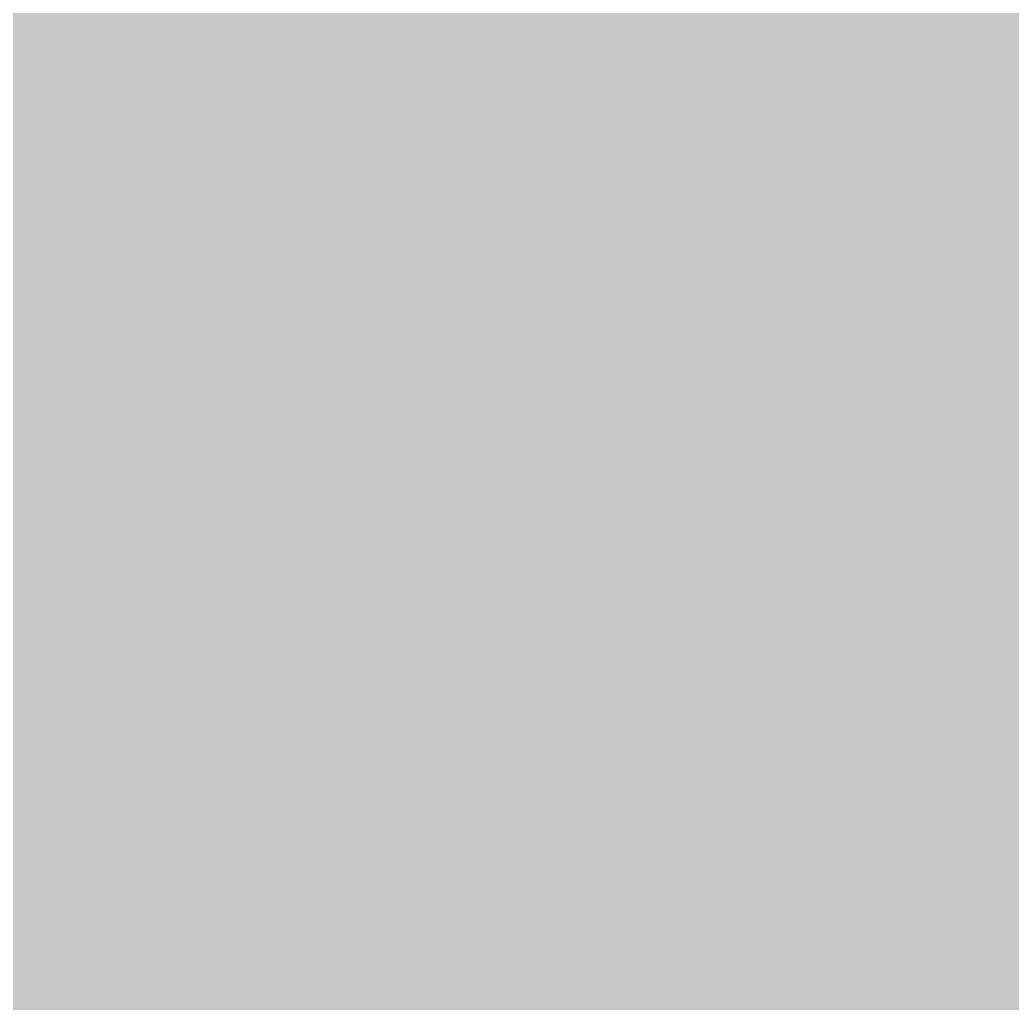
# Model space of a CAD drawing. Header units: inches. Extents: x -3 to 117, y 0 to 53.
# Drawn here: x 13.6598 to 14.0989, y 39.3337 to 39.7687 of the extents above; entities that cross this region are included whole.
import ezdxf

# ---------------------------------------------------------------- set-up
doc = ezdxf.new("R2010")
doc.units = ezdxf.units.IN
for name, color, linetype in [('Bottom Layer', 5, 'Continuous'), ('GND', 76, 'Continuous'), ('Power', 16, 'Continuous'), ('Top Layer', 1, 'Continuous'), ('Via Holes', 16, 'Continuous')]:
    doc.layers.add(name, color=color, linetype=linetype)

msp = doc.modelspace()

# ---------------------------------------------------------------- hatches: boundary and pattern name
at = {"layer": 'Bottom Layer'}
msp.add_hatch(color=5, dxfattribs=at).paths.add_polyline_path([(19.4056, 35.0266), (19.304, 34.925), (12.2936, 34.925), (12.2936, 38.5064), (7.47686, 38.5064), (7.45336, 38.51997), (7.19496, 38.5892), (6.92744, 38.5892), (6.66904, 38.51997), (6.64554, 38.5064), (0.38845, 38.5064), (0.38845, 40.4876), (8.509, 40.4876), (8.509, 41.3258), (19.4056, 41.3258)])
h = msp.add_hatch(color=5, dxfattribs=at)
edge = h.paths.add_edge_path()
edge.add_arc((13.94202, 39.49133), 0.25, 0, 360)
at = {"layer": 'GND'}
h = msp.add_hatch(color=76, dxfattribs=at)
edge = h.paths.add_edge_path()
edge.add_arc((13.94202, 39.49133), 0.25, 0, 360)
at = {"layer": 'Power'}
h = msp.add_hatch(color=16, dxfattribs=at)
edge = h.paths.add_edge_path()
edge.add_arc((13.94202, 39.49133), 0.25, 0, 360)
at = {"layer": 'Top Layer'}
msp.add_hatch(color=1, dxfattribs=at).paths.add_polyline_path([(19.4056, 36.957), (12.2936, 36.957), (12.2936, 41.3258), (19.4056, 41.3258)])
h = msp.add_hatch(color=1, dxfattribs=at)
edge = h.paths.add_edge_path()
edge.add_arc((13.94202, 39.49133), 0.25, 0, 360)
at = {"layer": 'Via Holes'}
h = msp.add_hatch(color=7, dxfattribs=at)
edge = h.paths.add_edge_path()
edge.add_arc((13.94202, 39.49133), 0.15, 0, 360)

doc.saveas('drawing.dxf')
